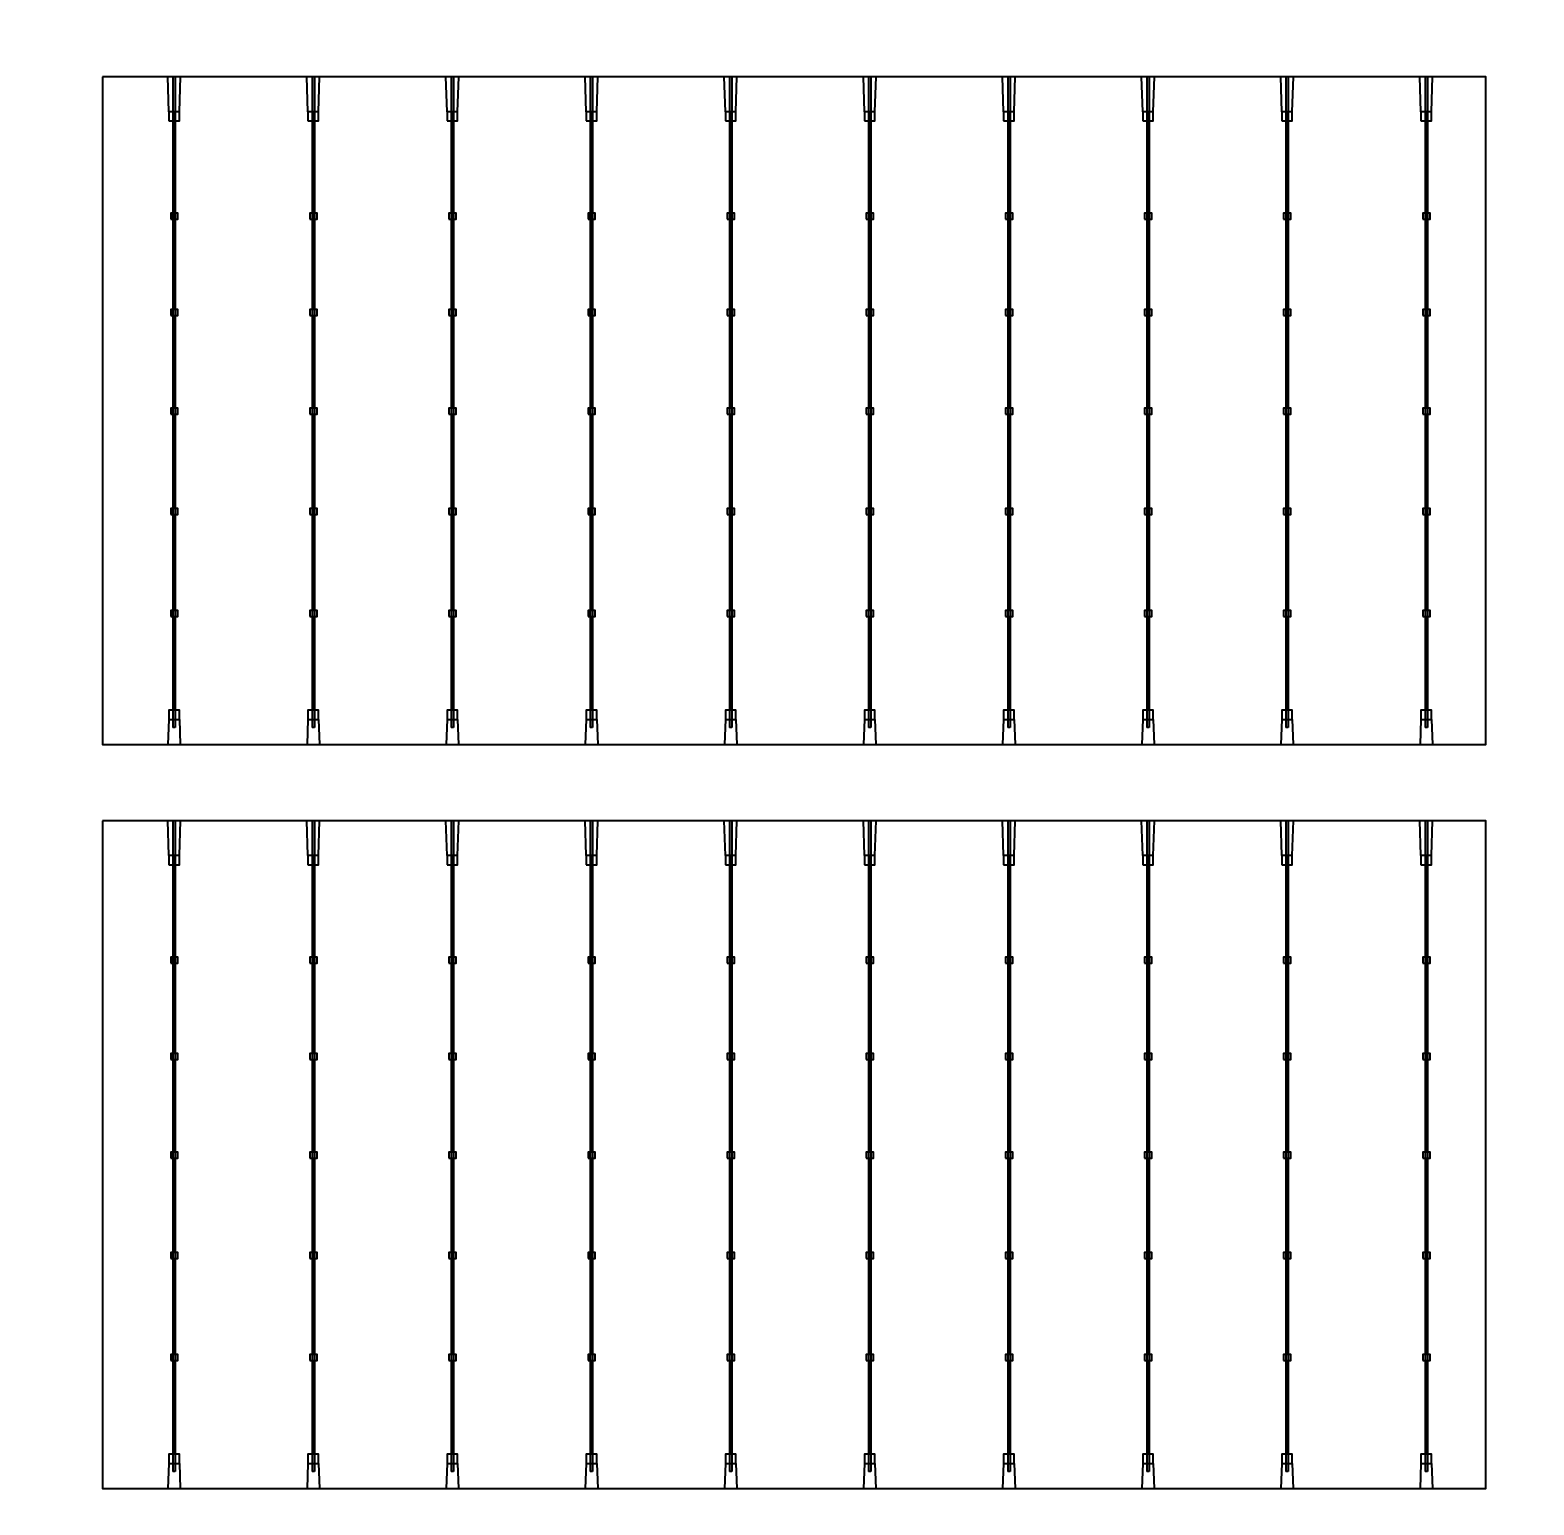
# Model space of a CAD drawing. Header units: millimetres. Extents: x 10297564 to 11610295, y -9287743 to -8409454.
# Drawn here: x 10433853 to 10436461, y -9098211 to -9095653 of the extents above; entities that cross this region are included whole.
import ezdxf

# ---------------------------------------------------------------- set-up
doc = ezdxf.new("R2010")
doc.units = ezdxf.units.MM
doc.header["$LTSCALE"] = 100
doc.layers.add('E1', color=1, linetype='Continuous')
doc.layers.add('Outline', color=5, linetype='Continuous', lineweight=25)
doc.styles.add('HL-S1', font='DotumChe.ttf')
doc.styles.add('MG', font='malgun.ttf')
doc.dimstyles.new('HL-100', dxfattribs={"dimscale": 100, "dimtxt": 3, "dimasz": 4, "dimexe": 2, "dimexo": 2, "dimgap": 1, "dimtad": 1, "dimdec": 0, "dimzin": 0, "dimlunit": 6, "dimtxsty": 'HL-S1', "dimblk": 'DOTSMALL', "dimcen": 4, "dimdle": 2, "dimclrd": 256, "dimclre": 256, "dimclrt": 4, "dimazin": 0, "dimtfac": 1, "dimtdec": 0, "dimtix": 1, "dimtmove": 2, "dimatfit": 3, "dimldrblk": 'DOTSMALL', "dimfxl": 1.5, "dimtolj": 1, "dimtzin": 0, "dimlwd": -1, "dimlwe": -1, "dimarcsym": 0})

# ---------------------------------------------------------------- blocks, each defined once
blk = doc.blocks.new('*D75')
at = {"layer": 'defpoints', "color": 0, "transparency": 16777216}
for p in [(10439230.2, -9073249.8), (10439230.2, -9073249.8), (10423426.7, -9107604.7)]:
    blk.add_point(p, dxfattribs=at)
at = {"layer": 'E1', "color": 1, "transparency": 16777216}
for p, q in [((10439593.6, -9073417), (10439593.6, -9073417)), ((10423593.8, -9107241.3), (10439063, -9073613.2)), ((10423790.1, -9107771.8), (10423790.1, -9107771.8))]:
    blk.add_line(p, q, dxfattribs=at)
for points in [[(10439002.4, -9073585.4), (10439123.6, -9073641.1), (10439230.2, -9073249.8)], [(10423533.3, -9107213.4), (10423654.4, -9107269.1), (10423426.7, -9107604.7)]]:
    blk.add_solid(points, dxfattribs=at)
at = {"layer": 'E1', "color": 7, "transparency": 16777216, "insert": (10430911.1, -9090235.3), "char_height": 500, "attachment_point": 5, "rotation": 65.2972, "style": 'MG'}
blk.add_mtext('\\A1;2711.1', dxfattribs=at)
blk = doc.blocks.new('_DotSmall')
at = {"color": 0, "linetype": 'ByBlock', "const_width": 0.5}
blk.add_lwpolyline([(-0.0625, 0, 1), (0.0625, 0, 1)], format="xyb", close=True, dxfattribs=at)

msp = doc.modelspace()

# ---------------------------------------------------------------- hatches: boundary and pattern name
at = {"true_color": 0x939598}
h = msp.add_hatch(color=252, dxfattribs=at)
h.dxf.hatch_style = 1
h.paths.add_polyline_path([(10434104.8, -9095734.6), (10434100.8, -9095734.6), (10434100.8, -9096863), (10434104.8, -9096863)])
h = msp.add_hatch(color=252, dxfattribs=at)
h.dxf.hatch_style = 1
h.paths.add_polyline_path([(10434346.1, -9095734.6), (10434342.1, -9095734.6), (10434342.1, -9096863), (10434346.1, -9096863)])
h = msp.add_hatch(color=252, dxfattribs=at)
h.dxf.hatch_style = 1
h.paths.add_polyline_path([(10434587.4, -9095734.6), (10434583.4, -9095734.6), (10434583.4, -9096863), (10434587.4, -9096863)])
h = msp.add_hatch(color=252, dxfattribs=at)
h.dxf.hatch_style = 1
h.paths.add_polyline_path([(10434828.7, -9095734.6), (10434824.7, -9095734.6), (10434824.7, -9096863), (10434828.7, -9096863)])
h = msp.add_hatch(color=252, dxfattribs=at)
h.dxf.hatch_style = 1
h.paths.add_polyline_path([(10435070.1, -9095734.6), (10435066, -9095734.6), (10435066, -9096863), (10435070.1, -9096863)])
h = msp.add_hatch(color=252, dxfattribs=at)
h.dxf.hatch_style = 1
h.paths.add_polyline_path([(10435311.4, -9095734.6), (10435307.3, -9095734.6), (10435307.3, -9096863), (10435311.4, -9096863)])
h = msp.add_hatch(color=252, dxfattribs=at)
h.dxf.hatch_style = 1
h.paths.add_polyline_path([(10435552.7, -9095734.6), (10435548.6, -9095734.6), (10435548.6, -9096863), (10435552.7, -9096863)])
h = msp.add_hatch(color=252, dxfattribs=at)
h.dxf.hatch_style = 1
h.paths.add_polyline_path([(10435794, -9095734.6), (10435789.9, -9095734.6), (10435789.9, -9096863), (10435794, -9096863)])
h = msp.add_hatch(color=252, dxfattribs=at)
h.dxf.hatch_style = 1
h.paths.add_polyline_path([(10436035.3, -9095734.6), (10436031.2, -9095734.6), (10436031.2, -9096863), (10436035.3, -9096863)])
h = msp.add_hatch(color=252, dxfattribs=at)
h.dxf.hatch_style = 1
h.paths.add_polyline_path([(10436276.6, -9095734.6), (10436272.5, -9095734.6), (10436272.5, -9096863), (10436276.6, -9096863)])
h = msp.add_hatch(color=252, dxfattribs=at)
h.dxf.hatch_style = 1
h.paths.add_polyline_path([(10434104.8, -9097024.8), (10434100.8, -9097024.8), (10434100.8, -9098153.3), (10434104.8, -9098153.3)])
h = msp.add_hatch(color=252, dxfattribs=at)
h.dxf.hatch_style = 1
h.paths.add_polyline_path([(10434346.1, -9097024.8), (10434342.1, -9097024.8), (10434342.1, -9098153.3), (10434346.1, -9098153.3)])
h = msp.add_hatch(color=252, dxfattribs=at)
h.dxf.hatch_style = 1
h.paths.add_polyline_path([(10434587.4, -9097024.8), (10434583.4, -9097024.8), (10434583.4, -9098153.3), (10434587.4, -9098153.3)])
h = msp.add_hatch(color=252, dxfattribs=at)
h.dxf.hatch_style = 1
h.paths.add_polyline_path([(10434828.7, -9097024.8), (10434824.7, -9097024.8), (10434824.7, -9098153.3), (10434828.7, -9098153.3)])
h = msp.add_hatch(color=252, dxfattribs=at)
h.dxf.hatch_style = 1
h.paths.add_polyline_path([(10435070.1, -9097024.8), (10435066, -9097024.8), (10435066, -9098153.3), (10435070.1, -9098153.3)])
h = msp.add_hatch(color=252, dxfattribs=at)
h.dxf.hatch_style = 1
h.paths.add_polyline_path([(10435311.4, -9097024.8), (10435307.3, -9097024.8), (10435307.3, -9098153.3), (10435311.4, -9098153.3)])
h = msp.add_hatch(color=252, dxfattribs=at)
h.dxf.hatch_style = 1
h.paths.add_polyline_path([(10435552.7, -9097024.8), (10435548.6, -9097024.8), (10435548.6, -9098153.3), (10435552.7, -9098153.3)])
h = msp.add_hatch(color=252, dxfattribs=at)
h.dxf.hatch_style = 1
h.paths.add_polyline_path([(10435794, -9097024.8), (10435789.9, -9097024.8), (10435789.9, -9098153.3), (10435794, -9098153.3)])
h = msp.add_hatch(color=252, dxfattribs=at)
h.dxf.hatch_style = 1
h.paths.add_polyline_path([(10436035.3, -9097024.8), (10436031.2, -9097024.8), (10436031.2, -9098153.3), (10436035.3, -9098153.3)])
h = msp.add_hatch(color=252, dxfattribs=at)
h.dxf.hatch_style = 1
h.paths.add_polyline_path([(10436276.6, -9097024.8), (10436272.5, -9097024.8), (10436272.5, -9098153.3), (10436276.6, -9098153.3)])

# ---------------------------------------------------------------- linework, layer by layer
for p, q in [((10434093.7, -9095794.9), (10434091.8, -9095734.6)), ((10434100.8, -9095734.6), (10434100.8, -9096863)), ((10434104.8, -9095734.6), (10434104.8, -9096863)), ((10434111.9, -9095794.9), (10434113.8, -9095734.6)), ((10434335, -9095794.9), (10434333.1, -9095734.6)), ((10434342.1, -9095734.6), (10434342.1, -9096863)), ((10434346.1, -9095734.6), (10434346.1, -9096863)), ((10434353.2, -9095794.9), (10434355.1, -9095734.6)), ((10434576.3, -9095794.9), (10434574.4, -9095734.6)), ((10434583.4, -9095734.6), (10434583.4, -9096863)), ((10434587.4, -9095734.6), (10434587.4, -9096863)), ((10434594.5, -9095794.9), (10434596.4, -9095734.6)), ((10434817.7, -9095794.9), (10434815.7, -9095734.6)), ((10434824.7, -9095734.6), (10434824.7, -9096863)), ((10434828.7, -9095734.6), (10434828.7, -9096863)), ((10434835.8, -9095794.9), (10434837.8, -9095734.6)), ((10435059, -9095794.9), (10435057, -9095734.6)), ((10435066, -9095734.6), (10435066, -9096863)), ((10435070.1, -9095734.6), (10435070.1, -9096863)), ((10435077.1, -9095794.9), (10435079.1, -9095734.6)), ((10435300.3, -9095794.9), (10435298.3, -9095734.6)), ((10435307.3, -9095734.6), (10435307.3, -9096863)), ((10435311.4, -9095734.6), (10435311.4, -9096863)), ((10435318.4, -9095794.9), (10435320.4, -9095734.6)), ((10435541.6, -9095794.9), (10435539.6, -9095734.6)), ((10435548.6, -9095734.6), (10435548.6, -9096863)), ((10435552.7, -9095734.6), (10435552.7, -9096863)), ((10435559.7, -9095794.9), (10435561.7, -9095734.6)), ((10435782.9, -9095794.9), (10435780.9, -9095734.6)), ((10435789.9, -9095734.6), (10435789.9, -9096863)), ((10435794, -9095734.6), (10435794, -9096863)), ((10435801, -9095794.9), (10435803, -9095734.6)), ((10436024.2, -9095794.9), (10436022.2, -9095734.6)), ((10436031.2, -9095734.6), (10436031.2, -9096863)), ((10436035.3, -9095734.6), (10436035.3, -9096863)), ((10436042.3, -9095794.9), (10436044.3, -9095734.6)), ((10436265.5, -9095794.9), (10436263.5, -9095734.6)), ((10436272.5, -9095734.6), (10436272.5, -9096863)), ((10436276.6, -9095734.6), (10436276.6, -9096863)), ((10436283.6, -9095794.9), (10436285.6, -9095734.6)), ((10434102.4, -9095795.6), (10434102.4, -9096137.9)), ((10434103.2, -9095795.6), (10434103.2, -9096137.9)), ((10434343.7, -9095795.6), (10434343.7, -9096137.9)), ((10434344.5, -9095795.6), (10434344.5, -9096137.9)), ((10434585, -9095795.6), (10434585, -9096309.1)), ((10434585.8, -9095795.6), (10434585.8, -9096309.1)), ((10434826.3, -9095795.6), (10434826.3, -9096309.1)), ((10434827.1, -9095795.6), (10434827.1, -9096309.1)), ((10435067.6, -9095795.6), (10435067.6, -9096309.1)), ((10435068.4, -9095795.6), (10435068.4, -9096309.1)), ((10435308.9, -9095795.6), (10435308.9, -9096309.1)), ((10435309.8, -9095795.6), (10435309.8, -9096309.1)), ((10435550.2, -9095795.6), (10435550.2, -9096309.1)), ((10435551.1, -9095795.6), (10435551.1, -9096309.1)), ((10435791.5, -9095795.6), (10435791.5, -9096309.1)), ((10435792.4, -9095795.6), (10435792.4, -9096309.1)), ((10436032.8, -9095795.6), (10436032.8, -9096309.1)), ((10436033.7, -9095795.6), (10436033.7, -9096309.1)), ((10436274.1, -9095795.6), (10436274.1, -9096309.1)), ((10436275, -9095795.6), (10436275, -9096309.1)), ((10434102.4, -9096148.3), (10434102.4, -9096309.1)), ((10434103.2, -9096148.3), (10434103.2, -9096309.1)), ((10434343.7, -9096148.3), (10434343.7, -9096309.1)), ((10434344.5, -9096148.3), (10434344.5, -9096309.1)), ((10434102.4, -9096319.6), (10434102.4, -9096483.2)), ((10434103.2, -9096319.6), (10434103.2, -9096483.2)), ((10434343.7, -9096319.6), (10434343.7, -9096660.1)), ((10434344.5, -9096319.6), (10434344.5, -9096660.1)), ((10434585, -9096319.6), (10434585, -9096660.1)), ((10434585.8, -9096319.6), (10434585.8, -9096660.1)), ((10434826.3, -9096319.6), (10434826.3, -9096660.1)), ((10434827.1, -9096319.6), (10434827.1, -9096660.1)), ((10435067.6, -9096319.6), (10435067.6, -9096660.1)), ((10435068.4, -9096319.6), (10435068.4, -9096660.1)), ((10435308.9, -9096319.6), (10435308.9, -9096660.1)), ((10435309.8, -9096319.6), (10435309.8, -9096660.1)), ((10435550.2, -9096319.6), (10435550.2, -9096660.1)), ((10435551.1, -9096319.6), (10435551.1, -9096660.1)), ((10435791.5, -9096319.6), (10435791.5, -9096660.1)), ((10435792.4, -9096319.6), (10435792.4, -9096660.1)), ((10436032.8, -9096319.6), (10436032.8, -9096660.1)), ((10436033.7, -9096319.6), (10436033.7, -9096660.1)), ((10436274.1, -9096319.6), (10436274.1, -9096660.1)), ((10436275, -9096319.6), (10436275, -9096660.1)), ((10434102.4, -9096493.7), (10434102.4, -9096660.1)), ((10434103.2, -9096493.7), (10434103.2, -9096660.1)), ((10434102.4, -9096670.5), (10434102.4, -9096833)), ((10434103.2, -9096670.5), (10434103.2, -9096833)), ((10434343.7, -9096670.5), (10434343.7, -9096833)), ((10434344.5, -9096670.5), (10434344.5, -9096833)), ((10434585, -9096670.5), (10434585, -9096833)), ((10434585.8, -9096670.5), (10434585.8, -9096833)), ((10434826.3, -9096670.5), (10434826.3, -9096833)), ((10434827.1, -9096670.5), (10434827.1, -9096833)), ((10435067.6, -9096670.5), (10435067.6, -9096833)), ((10435068.4, -9096670.5), (10435068.4, -9096833)), ((10435308.9, -9096670.5), (10435308.9, -9096833)), ((10435309.8, -9096670.5), (10435309.8, -9096833)), ((10435550.2, -9096670.5), (10435550.2, -9096833)), ((10435551.1, -9096670.5), (10435551.1, -9096833)), ((10435791.5, -9096670.5), (10435791.5, -9096833)), ((10435792.4, -9096670.5), (10435792.4, -9096833)), ((10436032.8, -9096670.5), (10436032.8, -9096833)), ((10436033.7, -9096670.5), (10436033.7, -9096833)), ((10436274.1, -9096670.5), (10436274.1, -9096833)), ((10436275, -9096670.5), (10436275, -9096833)), ((10434093.7, -9096849.1), (10434092, -9096892.3)), ((10434111.9, -9096849.1), (10434113.6, -9096892.3)), ((10434335, -9096849.1), (10434333.4, -9096892.3)), ((10434353.2, -9096849.1), (10434354.9, -9096892.3)), ((10434576.3, -9096849.1), (10434574.7, -9096892.3)), ((10434594.5, -9096849.1), (10434596.2, -9096892.3)), ((10434817.7, -9096849.1), (10434816, -9096892.3)), ((10434835.8, -9096849.1), (10434837.5, -9096892.3)), ((10435059, -9096849.1), (10435057.3, -9096892.3)), ((10435077.1, -9096849.1), (10435078.8, -9096892.3)), ((10435300.3, -9096849.1), (10435298.6, -9096892.3)), ((10435318.4, -9096849.1), (10435320.1, -9096892.3)), ((10435541.6, -9096849.1), (10435539.9, -9096892.3)), ((10435559.7, -9096849.1), (10435561.4, -9096892.3)), ((10435782.9, -9096849.1), (10435781.2, -9096892.3)), ((10435801, -9096849.1), (10435802.7, -9096892.3)), ((10436024.2, -9096849.1), (10436022.5, -9096892.3)), ((10436042.3, -9096849.1), (10436044, -9096892.3)), ((10436265.5, -9096849.1), (10436263.8, -9096892.3)), ((10436283.6, -9096849.1), (10436285.3, -9096892.3)), ((10434104.8, -9096863), (10434100.8, -9096863)), ((10434346.1, -9096863), (10434342.1, -9096863)), ((10434587.4, -9096863), (10434583.4, -9096863)), ((10434828.7, -9096863), (10434824.7, -9096863)), ((10435070.1, -9096863), (10435066, -9096863)), ((10435311.4, -9096863), (10435307.3, -9096863)), ((10435552.7, -9096863), (10435548.6, -9096863)), ((10435794, -9096863), (10435789.9, -9096863)), ((10436035.3, -9096863), (10436031.2, -9096863)), ((10436276.6, -9096863), (10436272.5, -9096863)), ((10434093.7, -9097085.1), (10434091.8, -9097024.8)), ((10434100.8, -9097024.8), (10434100.8, -9098153.3)), ((10434104.8, -9097024.8), (10434104.8, -9098153.3)), ((10434111.9, -9097085.1), (10434113.8, -9097024.8)), ((10434335, -9097085.1), (10434333.1, -9097024.8)), ((10434342.1, -9097024.8), (10434342.1, -9098153.3)), ((10434346.1, -9097024.8), (10434346.1, -9098153.3)), ((10434353.2, -9097085.1), (10434355.1, -9097024.8)), ((10434576.3, -9097085.1), (10434574.4, -9097024.8)), ((10434583.4, -9097024.8), (10434583.4, -9098153.3)), ((10434587.4, -9097024.8), (10434587.4, -9098153.3)), ((10434594.5, -9097085.1), (10434596.4, -9097024.8)), ((10434817.7, -9097085.1), (10434815.7, -9097024.8)), ((10434824.7, -9097024.8), (10434824.7, -9098153.3)), ((10434828.7, -9097024.8), (10434828.7, -9098153.3)), ((10434835.8, -9097085.1), (10434837.8, -9097024.8)), ((10435059, -9097085.1), (10435057, -9097024.8)), ((10435066, -9097024.8), (10435066, -9098153.3)), ((10435070.1, -9097024.8), (10435070.1, -9098153.3)), ((10435077.1, -9097085.1), (10435079.1, -9097024.8)), ((10435300.3, -9097085.1), (10435298.3, -9097024.8)), ((10435307.3, -9097024.8), (10435307.3, -9098153.3)), ((10435311.4, -9097024.8), (10435311.4, -9098153.3)), ((10435318.4, -9097085.1), (10435320.4, -9097024.8)), ((10435541.6, -9097085.1), (10435539.6, -9097024.8)), ((10435548.6, -9097024.8), (10435548.6, -9098153.3)), ((10435552.7, -9097024.8), (10435552.7, -9098153.3)), ((10435559.7, -9097085.1), (10435561.7, -9097024.8)), ((10435782.9, -9097085.1), (10435780.9, -9097024.8)), ((10435789.9, -9097024.8), (10435789.9, -9098153.3)), ((10435794, -9097024.8), (10435794, -9098153.3)), ((10435801, -9097085.1), (10435803, -9097024.8)), ((10436024.2, -9097085.1), (10436022.2, -9097024.8)), ((10436031.2, -9097024.8), (10436031.2, -9098153.3)), ((10436035.3, -9097024.8), (10436035.3, -9098153.3)), ((10436042.3, -9097085.1), (10436044.3, -9097024.8)), ((10436265.5, -9097085.1), (10436263.5, -9097024.8)), ((10436272.5, -9097024.8), (10436272.5, -9098153.3)), ((10436276.6, -9097024.8), (10436276.6, -9098153.3)), ((10436283.6, -9097085.1), (10436285.6, -9097024.8)), ((10434102.4, -9097085.8), (10434102.4, -9097428.1)), ((10434103.2, -9097085.8), (10434103.2, -9097428.1)), ((10434343.7, -9097085.8), (10434343.7, -9097428.1)), ((10434344.5, -9097085.8), (10434344.5, -9097428.1)), ((10434585, -9097085.8), (10434585, -9097599.4)), ((10434585.8, -9097085.8), (10434585.8, -9097599.4)), ((10434826.3, -9097085.8), (10434826.3, -9097599.4)), ((10434827.1, -9097085.8), (10434827.1, -9097599.4)), ((10435067.6, -9097085.8), (10435067.6, -9097599.4)), ((10435068.4, -9097085.8), (10435068.4, -9097599.4)), ((10435308.9, -9097085.8), (10435308.9, -9097599.4)), ((10435309.8, -9097085.8), (10435309.8, -9097599.4)), ((10435550.2, -9097085.8), (10435550.2, -9097599.4)), ((10435551.1, -9097085.8), (10435551.1, -9097599.4)), ((10435791.5, -9097085.8), (10435791.5, -9097599.4)), ((10435792.4, -9097085.8), (10435792.4, -9097599.4)), ((10436032.8, -9097085.8), (10436032.8, -9097599.4)), ((10436033.7, -9097085.8), (10436033.7, -9097599.4)), ((10436274.1, -9097085.8), (10436274.1, -9097599.4)), ((10436275, -9097085.8), (10436275, -9097599.4)), ((10434102.4, -9097438.5), (10434102.4, -9097599.4)), ((10434103.2, -9097438.5), (10434103.2, -9097599.4)), ((10434343.7, -9097438.5), (10434343.7, -9097599.4)), ((10434344.5, -9097438.5), (10434344.5, -9097599.4)), ((10434102.4, -9097609.8), (10434102.4, -9097773.4)), ((10434103.2, -9097609.8), (10434103.2, -9097773.4)), ((10434343.7, -9097609.8), (10434343.7, -9097950.3)), ((10434344.5, -9097609.8), (10434344.5, -9097950.3)), ((10434585, -9097609.8), (10434585, -9097950.3)), ((10434585.8, -9097609.8), (10434585.8, -9097950.3)), ((10434826.3, -9097609.8), (10434826.3, -9097950.3)), ((10434827.1, -9097609.8), (10434827.1, -9097950.3)), ((10435067.6, -9097609.8), (10435067.6, -9097950.3)), ((10435068.4, -9097609.8), (10435068.4, -9097950.3)), ((10435308.9, -9097609.8), (10435308.9, -9097950.3)), ((10435309.8, -9097609.8), (10435309.8, -9097950.3)), ((10435550.2, -9097609.8), (10435550.2, -9097950.3)), ((10435551.1, -9097609.8), (10435551.1, -9097950.3)), ((10435791.5, -9097609.8), (10435791.5, -9097950.3)), ((10435792.4, -9097609.8), (10435792.4, -9097950.3)), ((10436032.8, -9097609.8), (10436032.8, -9097950.3)), ((10436033.7, -9097609.8), (10436033.7, -9097950.3)), ((10436274.1, -9097609.8), (10436274.1, -9097950.3)), ((10436275, -9097609.8), (10436275, -9097950.3)), ((10434102.4, -9097783.9), (10434102.4, -9097950.3)), ((10434103.2, -9097783.9), (10434103.2, -9097950.3)), ((10434102.4, -9097960.8), (10434102.4, -9098123.3)), ((10434103.2, -9097960.8), (10434103.2, -9098123.3)), ((10434343.7, -9097960.8), (10434343.7, -9098123.3)), ((10434344.5, -9097960.8), (10434344.5, -9098123.3)), ((10434585, -9097960.8), (10434585, -9098123.3)), ((10434585.8, -9097960.8), (10434585.8, -9098123.3)), ((10434826.3, -9097960.8), (10434826.3, -9098123.3)), ((10434827.1, -9097960.8), (10434827.1, -9098123.3)), ((10435067.6, -9097960.8), (10435067.6, -9098123.3)), ((10435068.4, -9097960.8), (10435068.4, -9098123.3)), ((10435308.9, -9097960.8), (10435308.9, -9098123.3)), ((10435309.8, -9097960.8), (10435309.8, -9098123.3)), ((10435550.2, -9097960.8), (10435550.2, -9098123.3)), ((10435551.1, -9097960.8), (10435551.1, -9098123.3)), ((10435791.5, -9097960.8), (10435791.5, -9098123.3)), ((10435792.4, -9097960.8), (10435792.4, -9098123.3)), ((10436032.8, -9097960.8), (10436032.8, -9098123.3)), ((10436033.7, -9097960.8), (10436033.7, -9098123.3)), ((10436274.1, -9097960.8), (10436274.1, -9098123.3)), ((10436275, -9097960.8), (10436275, -9098123.3)), ((10434093.7, -9098139.3), (10434092, -9098182.5)), ((10434104.8, -9098153.3), (10434100.8, -9098153.3)), ((10434111.9, -9098139.3), (10434113.6, -9098182.5)), ((10434335, -9098139.3), (10434333.4, -9098182.5)), ((10434346.1, -9098153.3), (10434342.1, -9098153.3)), ((10434353.2, -9098139.3), (10434354.9, -9098182.5)), ((10434576.3, -9098139.3), (10434574.7, -9098182.5)), ((10434587.4, -9098153.3), (10434583.4, -9098153.3)), ((10434594.5, -9098139.3), (10434596.2, -9098182.5)), ((10434817.7, -9098139.3), (10434816, -9098182.5)), ((10434828.7, -9098153.3), (10434824.7, -9098153.3)), ((10434835.8, -9098139.3), (10434837.5, -9098182.5)), ((10435059, -9098139.3), (10435057.3, -9098182.5)), ((10435070.1, -9098153.3), (10435066, -9098153.3)), ((10435077.1, -9098139.3), (10435078.8, -9098182.5)), ((10435300.3, -9098139.3), (10435298.6, -9098182.5)), ((10435311.4, -9098153.3), (10435307.3, -9098153.3)), ((10435318.4, -9098139.3), (10435320.1, -9098182.5)), ((10435541.6, -9098139.3), (10435539.9, -9098182.5)), ((10435552.7, -9098153.3), (10435548.6, -9098153.3)), ((10435559.7, -9098139.3), (10435561.4, -9098182.5)), ((10435782.9, -9098139.3), (10435781.2, -9098182.5)), ((10435794, -9098153.3), (10435789.9, -9098153.3)), ((10435801, -9098139.3), (10435802.7, -9098182.5)), ((10436024.2, -9098139.3), (10436022.5, -9098182.5)), ((10436035.3, -9098153.3), (10436031.2, -9098153.3)), ((10436042.3, -9098139.3), (10436044, -9098182.5)), ((10436265.5, -9098139.3), (10436263.8, -9098182.5)), ((10436276.6, -9098153.3), (10436272.5, -9098153.3)), ((10436283.6, -9098139.3), (10436285.3, -9098182.5))]:
    msp.add_line(p, q)
at = {"color": 4}
for points in [[(10434093.7, -9095810.9), (10434111.9, -9095810.9), (10434111.9, -9095794.9), (10434093.7, -9095794.9)], [(10434335, -9095810.9), (10434353.2, -9095810.9), (10434353.2, -9095794.9), (10434335, -9095794.9)], [(10434576.3, -9095810.9), (10434594.5, -9095810.9), (10434594.5, -9095794.9), (10434576.3, -9095794.9)], [(10434817.7, -9095810.9), (10434835.8, -9095810.9), (10434835.8, -9095794.9), (10434817.7, -9095794.9)], [(10435059, -9095810.9), (10435077.1, -9095810.9), (10435077.1, -9095794.9), (10435059, -9095794.9)], [(10435300.3, -9095810.9), (10435318.4, -9095810.9), (10435318.4, -9095794.9), (10435300.3, -9095794.9)], [(10435541.6, -9095810.9), (10435559.7, -9095810.9), (10435559.7, -9095794.9), (10435541.6, -9095794.9)], [(10435782.9, -9095810.9), (10435801, -9095810.9), (10435801, -9095794.9), (10435782.9, -9095794.9)], [(10436024.2, -9095810.9), (10436042.3, -9095810.9), (10436042.3, -9095794.9), (10436024.2, -9095794.9)], [(10436265.5, -9095810.9), (10436283.6, -9095810.9), (10436283.6, -9095794.9), (10436265.5, -9095794.9)], [(10434096.9, -9095981.2), (10434109.4, -9095981.2), (10434109.4, -9095970.8), (10434096.9, -9095970.8)], [(10434338.2, -9095981.2), (10434350.7, -9095981.2), (10434350.7, -9095970.8), (10434338.2, -9095970.8)], [(10434579.5, -9095981.2), (10434592, -9095981.2), (10434592, -9095970.8), (10434579.5, -9095970.8)], [(10434820.8, -9095981.2), (10434833.3, -9095981.2), (10434833.3, -9095970.8), (10434820.8, -9095970.8)], [(10435062.1, -9095981.2), (10435074.7, -9095981.2), (10435074.7, -9095970.8), (10435062.1, -9095970.8)], [(10435303.4, -9095981.2), (10435316, -9095981.2), (10435316, -9095970.8), (10435303.4, -9095970.8)], [(10435544.7, -9095981.2), (10435557.3, -9095981.2), (10435557.3, -9095970.8), (10435544.7, -9095970.8)], [(10435786, -9095981.2), (10435798.6, -9095981.2), (10435798.6, -9095970.8), (10435786, -9095970.8)], [(10436027.3, -9095981.2), (10436039.9, -9095981.2), (10436039.9, -9095970.8), (10436027.3, -9095970.8)], [(10436268.6, -9095981.2), (10436281.2, -9095981.2), (10436281.2, -9095970.8), (10436268.6, -9095970.8)], [(10434096.9, -9096148.3), (10434109.4, -9096148.3), (10434109.4, -9096137.9), (10434096.9, -9096137.9)], [(10434338.2, -9096148.3), (10434350.7, -9096148.3), (10434350.7, -9096137.9), (10434338.2, -9096137.9)], [(10434579.5, -9096148.3), (10434592, -9096148.3), (10434592, -9096137.9), (10434579.5, -9096137.9)], [(10434820.8, -9096148.3), (10434833.3, -9096148.3), (10434833.3, -9096137.9), (10434820.8, -9096137.9)], [(10435062.1, -9096148.3), (10435074.7, -9096148.3), (10435074.7, -9096137.9), (10435062.1, -9096137.9)], [(10435303.4, -9096148.3), (10435316, -9096148.3), (10435316, -9096137.9), (10435303.4, -9096137.9)], [(10435544.7, -9096148.3), (10435557.3, -9096148.3), (10435557.3, -9096137.9), (10435544.7, -9096137.9)], [(10435786, -9096148.3), (10435798.6, -9096148.3), (10435798.6, -9096137.9), (10435786, -9096137.9)], [(10436027.3, -9096148.3), (10436039.9, -9096148.3), (10436039.9, -9096137.9), (10436027.3, -9096137.9)], [(10436268.6, -9096148.3), (10436281.2, -9096148.3), (10436281.2, -9096137.9), (10436268.6, -9096137.9)], [(10434096.9, -9096319.6), (10434109.4, -9096319.6), (10434109.4, -9096309.1), (10434096.9, -9096309.1)], [(10434338.2, -9096319.6), (10434350.7, -9096319.6), (10434350.7, -9096309.1), (10434338.2, -9096309.1)], [(10434579.5, -9096319.6), (10434592, -9096319.6), (10434592, -9096309.1), (10434579.5, -9096309.1)], [(10434820.8, -9096319.6), (10434833.3, -9096319.6), (10434833.3, -9096309.1), (10434820.8, -9096309.1)], [(10435062.1, -9096319.6), (10435074.7, -9096319.6), (10435074.7, -9096309.1), (10435062.1, -9096309.1)], [(10435303.4, -9096319.6), (10435316, -9096319.6), (10435316, -9096309.1), (10435303.4, -9096309.1)], [(10435544.7, -9096319.6), (10435557.3, -9096319.6), (10435557.3, -9096309.1), (10435544.7, -9096309.1)], [(10435786, -9096319.6), (10435798.6, -9096319.6), (10435798.6, -9096309.1), (10435786, -9096309.1)], [(10436027.3, -9096319.6), (10436039.9, -9096319.6), (10436039.9, -9096309.1), (10436027.3, -9096309.1)], [(10436268.6, -9096319.6), (10436281.2, -9096319.6), (10436281.2, -9096309.1), (10436268.6, -9096309.1)], [(10434096.9, -9096493.7), (10434109.4, -9096493.7), (10434109.4, -9096483.2), (10434096.9, -9096483.2)], [(10434338.2, -9096493.7), (10434350.7, -9096493.7), (10434350.7, -9096483.2), (10434338.2, -9096483.2)], [(10434579.5, -9096493.7), (10434592, -9096493.7), (10434592, -9096483.2), (10434579.5, -9096483.2)], [(10434820.8, -9096493.7), (10434833.3, -9096493.7), (10434833.3, -9096483.2), (10434820.8, -9096483.2)], [(10435062.1, -9096493.7), (10435074.7, -9096493.7), (10435074.7, -9096483.2), (10435062.1, -9096483.2)], [(10435303.4, -9096493.7), (10435316, -9096493.7), (10435316, -9096483.2), (10435303.4, -9096483.2)], [(10435544.7, -9096493.7), (10435557.3, -9096493.7), (10435557.3, -9096483.2), (10435544.7, -9096483.2)], [(10435786, -9096493.7), (10435798.6, -9096493.7), (10435798.6, -9096483.2), (10435786, -9096483.2)], [(10436027.3, -9096493.7), (10436039.9, -9096493.7), (10436039.9, -9096483.2), (10436027.3, -9096483.2)], [(10436268.6, -9096493.7), (10436281.2, -9096493.7), (10436281.2, -9096483.2), (10436268.6, -9096483.2)], [(10434096.9, -9096670.5), (10434109.4, -9096670.5), (10434109.4, -9096660.1), (10434096.9, -9096660.1)], [(10434338.2, -9096670.5), (10434350.7, -9096670.5), (10434350.7, -9096660.1), (10434338.2, -9096660.1)], [(10434579.5, -9096670.5), (10434592, -9096670.5), (10434592, -9096660.1), (10434579.5, -9096660.1)], [(10434820.8, -9096670.5), (10434833.3, -9096670.5), (10434833.3, -9096660.1), (10434820.8, -9096660.1)], [(10435062.1, -9096670.5), (10435074.7, -9096670.5), (10435074.7, -9096660.1), (10435062.1, -9096660.1)], [(10435303.4, -9096670.5), (10435316, -9096670.5), (10435316, -9096660.1), (10435303.4, -9096660.1)], [(10435544.7, -9096670.5), (10435557.3, -9096670.5), (10435557.3, -9096660.1), (10435544.7, -9096660.1)], [(10435786, -9096670.5), (10435798.6, -9096670.5), (10435798.6, -9096660.1), (10435786, -9096660.1)], [(10436027.3, -9096670.5), (10436039.9, -9096670.5), (10436039.9, -9096660.1), (10436027.3, -9096660.1)], [(10436268.6, -9096670.5), (10436281.2, -9096670.5), (10436281.2, -9096660.1), (10436268.6, -9096660.1)], [(10434093.7, -9096849.1), (10434111.9, -9096849.1), (10434111.9, -9096833), (10434093.7, -9096833)], [(10434335, -9096849.1), (10434353.2, -9096849.1), (10434353.2, -9096833), (10434335, -9096833)], [(10434576.3, -9096849.1), (10434594.5, -9096849.1), (10434594.5, -9096833), (10434576.3, -9096833)], [(10434817.7, -9096849.1), (10434835.8, -9096849.1), (10434835.8, -9096833), (10434817.7, -9096833)], [(10435059, -9096849.1), (10435077.1, -9096849.1), (10435077.1, -9096833), (10435059, -9096833)], [(10435300.3, -9096849.1), (10435318.4, -9096849.1), (10435318.4, -9096833), (10435300.3, -9096833)], [(10435541.6, -9096849.1), (10435559.7, -9096849.1), (10435559.7, -9096833), (10435541.6, -9096833)], [(10435782.9, -9096849.1), (10435801, -9096849.1), (10435801, -9096833), (10435782.9, -9096833)], [(10436024.2, -9096849.1), (10436042.3, -9096849.1), (10436042.3, -9096833), (10436024.2, -9096833)], [(10436265.5, -9096849.1), (10436283.6, -9096849.1), (10436283.6, -9096833), (10436265.5, -9096833)], [(10434093.7, -9097101.1), (10434111.9, -9097101.1), (10434111.9, -9097085.1), (10434093.7, -9097085.1)], [(10434335, -9097101.1), (10434353.2, -9097101.1), (10434353.2, -9097085.1), (10434335, -9097085.1)], [(10434576.3, -9097101.1), (10434594.5, -9097101.1), (10434594.5, -9097085.1), (10434576.3, -9097085.1)], [(10434817.7, -9097101.1), (10434835.8, -9097101.1), (10434835.8, -9097085.1), (10434817.7, -9097085.1)], [(10435059, -9097101.1), (10435077.1, -9097101.1), (10435077.1, -9097085.1), (10435059, -9097085.1)], [(10435300.3, -9097101.1), (10435318.4, -9097101.1), (10435318.4, -9097085.1), (10435300.3, -9097085.1)], [(10435541.6, -9097101.1), (10435559.7, -9097101.1), (10435559.7, -9097085.1), (10435541.6, -9097085.1)], [(10435782.9, -9097101.1), (10435801, -9097101.1), (10435801, -9097085.1), (10435782.9, -9097085.1)], [(10436024.2, -9097101.1), (10436042.3, -9097101.1), (10436042.3, -9097085.1), (10436024.2, -9097085.1)], [(10436265.5, -9097101.1), (10436283.6, -9097101.1), (10436283.6, -9097085.1), (10436265.5, -9097085.1)], [(10434096.9, -9097271.4), (10434109.4, -9097271.4), (10434109.4, -9097261), (10434096.9, -9097261)], [(10434338.2, -9097271.4), (10434350.7, -9097271.4), (10434350.7, -9097261), (10434338.2, -9097261)], [(10434579.5, -9097271.4), (10434592, -9097271.4), (10434592, -9097261), (10434579.5, -9097261)], [(10434820.8, -9097271.4), (10434833.3, -9097271.4), (10434833.3, -9097261), (10434820.8, -9097261)], [(10435062.1, -9097271.4), (10435074.7, -9097271.4), (10435074.7, -9097261), (10435062.1, -9097261)], [(10435303.4, -9097271.4), (10435316, -9097271.4), (10435316, -9097261), (10435303.4, -9097261)], [(10435544.7, -9097271.4), (10435557.3, -9097271.4), (10435557.3, -9097261), (10435544.7, -9097261)], [(10435786, -9097271.4), (10435798.6, -9097271.4), (10435798.6, -9097261), (10435786, -9097261)], [(10436027.3, -9097271.4), (10436039.9, -9097271.4), (10436039.9, -9097261), (10436027.3, -9097261)], [(10436268.6, -9097271.4), (10436281.2, -9097271.4), (10436281.2, -9097261), (10436268.6, -9097261)], [(10434096.9, -9097438.5), (10434109.4, -9097438.5), (10434109.4, -9097428.1), (10434096.9, -9097428.1)], [(10434338.2, -9097438.5), (10434350.7, -9097438.5), (10434350.7, -9097428.1), (10434338.2, -9097428.1)], [(10434579.5, -9097438.5), (10434592, -9097438.5), (10434592, -9097428.1), (10434579.5, -9097428.1)], [(10434820.8, -9097438.5), (10434833.3, -9097438.5), (10434833.3, -9097428.1), (10434820.8, -9097428.1)], [(10435062.1, -9097438.5), (10435074.7, -9097438.5), (10435074.7, -9097428.1), (10435062.1, -9097428.1)], [(10435303.4, -9097438.5), (10435316, -9097438.5), (10435316, -9097428.1), (10435303.4, -9097428.1)], [(10435544.7, -9097438.5), (10435557.3, -9097438.5), (10435557.3, -9097428.1), (10435544.7, -9097428.1)], [(10435786, -9097438.5), (10435798.6, -9097438.5), (10435798.6, -9097428.1), (10435786, -9097428.1)], [(10436027.3, -9097438.5), (10436039.9, -9097438.5), (10436039.9, -9097428.1), (10436027.3, -9097428.1)], [(10436268.6, -9097438.5), (10436281.2, -9097438.5), (10436281.2, -9097428.1), (10436268.6, -9097428.1)], [(10434096.9, -9097609.8), (10434109.4, -9097609.8), (10434109.4, -9097599.4), (10434096.9, -9097599.4)], [(10434338.2, -9097609.8), (10434350.7, -9097609.8), (10434350.7, -9097599.4), (10434338.2, -9097599.4)], [(10434579.5, -9097609.8), (10434592, -9097609.8), (10434592, -9097599.4), (10434579.5, -9097599.4)], [(10434820.8, -9097609.8), (10434833.3, -9097609.8), (10434833.3, -9097599.4), (10434820.8, -9097599.4)], [(10435062.1, -9097609.8), (10435074.7, -9097609.8), (10435074.7, -9097599.4), (10435062.1, -9097599.4)], [(10435303.4, -9097609.8), (10435316, -9097609.8), (10435316, -9097599.4), (10435303.4, -9097599.4)], [(10435544.7, -9097609.8), (10435557.3, -9097609.8), (10435557.3, -9097599.4), (10435544.7, -9097599.4)], [(10435786, -9097609.8), (10435798.6, -9097609.8), (10435798.6, -9097599.4), (10435786, -9097599.4)], [(10436027.3, -9097609.8), (10436039.9, -9097609.8), (10436039.9, -9097599.4), (10436027.3, -9097599.4)], [(10436268.6, -9097609.8), (10436281.2, -9097609.8), (10436281.2, -9097599.4), (10436268.6, -9097599.4)], [(10434096.9, -9097783.9), (10434109.4, -9097783.9), (10434109.4, -9097773.4), (10434096.9, -9097773.4)], [(10434338.2, -9097783.9), (10434350.7, -9097783.9), (10434350.7, -9097773.4), (10434338.2, -9097773.4)], [(10434579.5, -9097783.9), (10434592, -9097783.9), (10434592, -9097773.4), (10434579.5, -9097773.4)], [(10434820.8, -9097783.9), (10434833.3, -9097783.9), (10434833.3, -9097773.4), (10434820.8, -9097773.4)], [(10435062.1, -9097783.9), (10435074.7, -9097783.9), (10435074.7, -9097773.4), (10435062.1, -9097773.4)], [(10435303.4, -9097783.9), (10435316, -9097783.9), (10435316, -9097773.4), (10435303.4, -9097773.4)], [(10435544.7, -9097783.9), (10435557.3, -9097783.9), (10435557.3, -9097773.4), (10435544.7, -9097773.4)], [(10435786, -9097783.9), (10435798.6, -9097783.9), (10435798.6, -9097773.4), (10435786, -9097773.4)], [(10436027.3, -9097783.9), (10436039.9, -9097783.9), (10436039.9, -9097773.4), (10436027.3, -9097773.4)], [(10436268.6, -9097783.9), (10436281.2, -9097783.9), (10436281.2, -9097773.4), (10436268.6, -9097773.4)], [(10434096.9, -9097960.8), (10434109.4, -9097960.8), (10434109.4, -9097950.3), (10434096.9, -9097950.3)], [(10434338.2, -9097960.8), (10434350.7, -9097960.8), (10434350.7, -9097950.3), (10434338.2, -9097950.3)], [(10434579.5, -9097960.8), (10434592, -9097960.8), (10434592, -9097950.3), (10434579.5, -9097950.3)], [(10434820.8, -9097960.8), (10434833.3, -9097960.8), (10434833.3, -9097950.3), (10434820.8, -9097950.3)], [(10435062.1, -9097960.8), (10435074.7, -9097960.8), (10435074.7, -9097950.3), (10435062.1, -9097950.3)], [(10435303.4, -9097960.8), (10435316, -9097960.8), (10435316, -9097950.3), (10435303.4, -9097950.3)], [(10435544.7, -9097960.8), (10435557.3, -9097960.8), (10435557.3, -9097950.3), (10435544.7, -9097950.3)], [(10435786, -9097960.8), (10435798.6, -9097960.8), (10435798.6, -9097950.3), (10435786, -9097950.3)], [(10436027.3, -9097960.8), (10436039.9, -9097960.8), (10436039.9, -9097950.3), (10436027.3, -9097950.3)], [(10436268.6, -9097960.8), (10436281.2, -9097960.8), (10436281.2, -9097950.3), (10436268.6, -9097950.3)], [(10434093.7, -9098139.3), (10434111.9, -9098139.3), (10434111.9, -9098123.3), (10434093.7, -9098123.3)], [(10434335, -9098139.3), (10434353.2, -9098139.3), (10434353.2, -9098123.3), (10434335, -9098123.3)], [(10434576.3, -9098139.3), (10434594.5, -9098139.3), (10434594.5, -9098123.3), (10434576.3, -9098123.3)], [(10434817.7, -9098139.3), (10434835.8, -9098139.3), (10434835.8, -9098123.3), (10434817.7, -9098123.3)], [(10435059, -9098139.3), (10435077.1, -9098139.3), (10435077.1, -9098123.3), (10435059, -9098123.3)], [(10435300.3, -9098139.3), (10435318.4, -9098139.3), (10435318.4, -9098123.3), (10435300.3, -9098123.3)], [(10435541.6, -9098139.3), (10435559.7, -9098139.3), (10435559.7, -9098123.3), (10435541.6, -9098123.3)], [(10435782.9, -9098139.3), (10435801, -9098139.3), (10435801, -9098123.3), (10435782.9, -9098123.3)], [(10436024.2, -9098139.3), (10436042.3, -9098139.3), (10436042.3, -9098123.3), (10436024.2, -9098123.3)], [(10436265.5, -9098139.3), (10436283.6, -9098139.3), (10436283.6, -9098123.3), (10436265.5, -9098123.3)]]:
    msp.add_lwpolyline(points, close=True, dxfattribs=at)
at = {"layer": 'Outline'}
for points in [[(10433978.6, -9095734.6), (10433978.6, -9096892.3), (10436377.7, -9096892.3), (10436377.7, -9095734.6)], [(10433978.6, -9097024.8), (10433978.6, -9098182.5), (10436377.7, -9098182.5), (10436377.7, -9097024.8)]]:
    msp.add_lwpolyline(points, close=True, dxfattribs=at)

# ---------------------------------------------------------------- dimensions: what is measured, and where the dimension line sits
at = {"layer": 'E1'}
dim = msp.add_aligned_dim(p1=(10423426.7, -9107604.7), p2=(10439230.2, -9073249.8), distance=0, text='2711.1', dimstyle='HL-100', override={"dimscale": 200, "dimtxt": 2.5, "dimasz": 2, "dimtxsty": 'MG', "dimsah": 1, "dimclrd": 1, "dimclre": 1, "dimclrt": 7}, dxfattribs=at)
dim.commit()
dim.dimension.update_dxf_attribs({"geometry": '*D75', "text_midpoint": (10430911.1, -9090235.3)})

doc.saveas('drawing.dxf')
